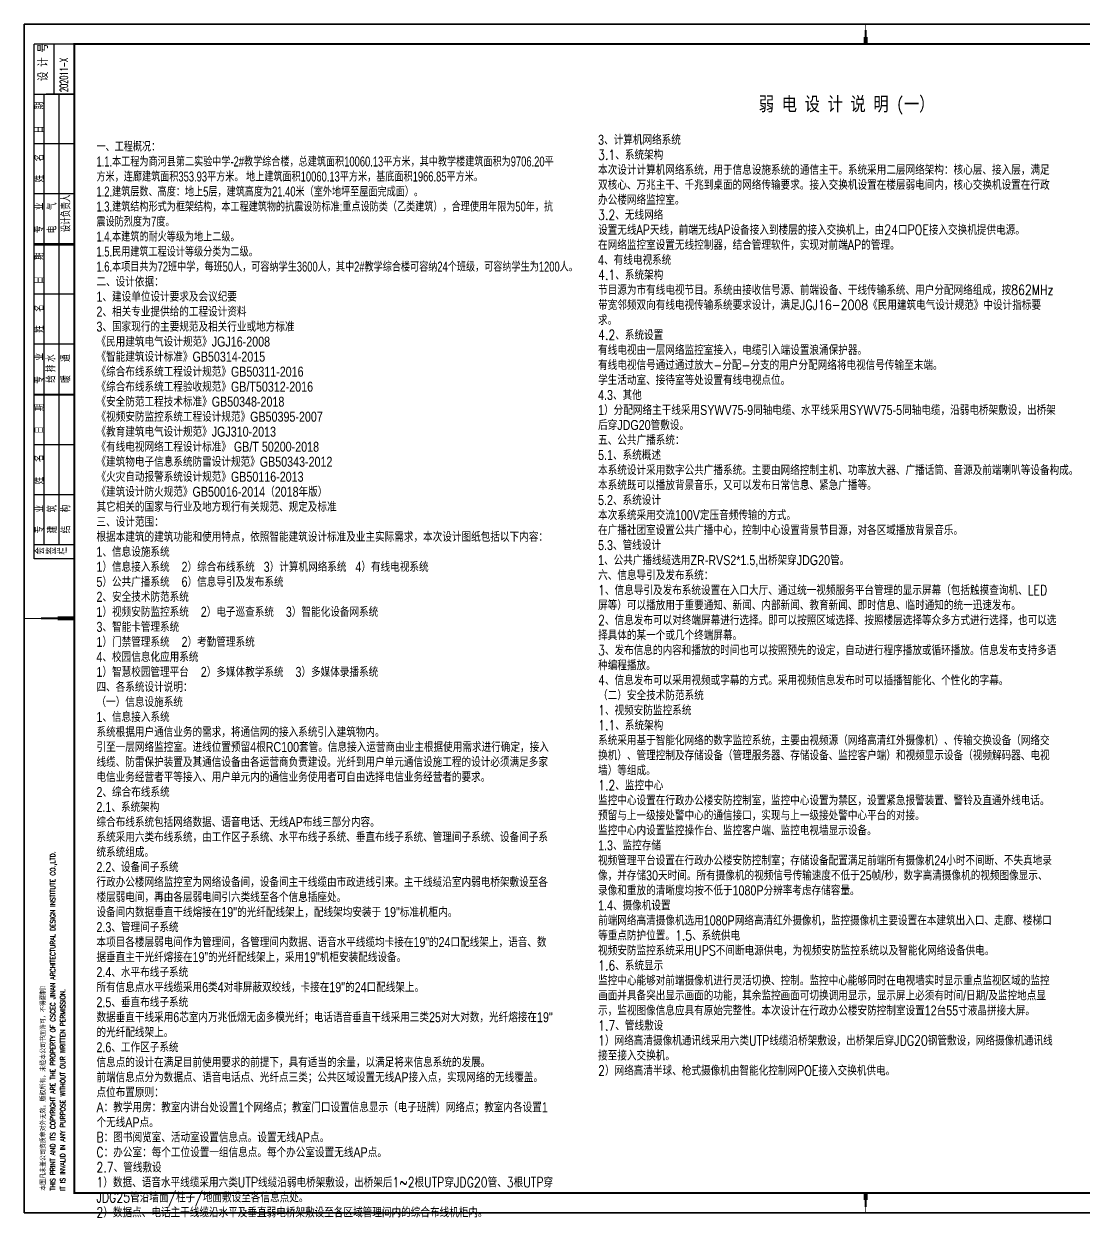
# Model space of a CAD drawing. Extents: x -55438775289 to -98440, y -7665632576 to 9496667396.
# Drawn here: x -664584 to -611600, y -32359 to 27076 of the extents above; entities that cross this region are included whole.
import ezdxf

# ---------------------------------------------------------------- set-up
doc = ezdxf.new("R2010")
doc.units = 0
doc.header["$LTSCALE"] = 1000
doc.layers.add('FRAME', color=7, linetype='CONTINUOUS')
doc.layers.add('sm', color=3, linetype='CONTINUOUS')
doc.styles.add('DQ', font='chmltxt.shx', dxfattribs={"width": 0.7, "bigfont": 'chmlhz.shx'})
doc.styles.add('FRAME-1', font='simhei.ttf')
doc.styles.add('FRAME-3', font='romans.shx', dxfattribs={"width": 0.7, "bigfont": 'hztxt.shx'})
doc.styles.add('黑体', font='simhei.ttf', dxfattribs={"height": 10})

# ---------------------------------------------------------------- blocks, each defined once
blk = doc.blocks.new('a1')
at = {"layer": 'FRAME'}
for p, q in [((32720, 182140), (32720, 184640)), ((34720, 184640), (32720, 184640)), ((33720, 182140), (33720, 184640)), ((32720, 158920), (32720, 182140)), ((32720, 182140), (34720, 182140)), ((33220, 174660), (33220, 182140)), ((34720, 182140), (33320, 182140)), ((33970, 174660), (33970, 182140)), ((34720, 179660), (32720, 179660)), ((34720, 177160), (32720, 177160)), ((34720, 174660), (32720, 174660)), ((32720, 174620), (34720, 174620)), ((34720, 174620), (32720, 174620)), ((33220, 167140), (33220, 174620)), ((33970, 167140), (33970, 174620)), ((34720, 172140), (32720, 172140)), ((34720, 169640), (32720, 169640)), ((34720, 167140), (32720, 167140)), ((34720, 167100), (32720, 167100)), ((33220, 159620), (33220, 167100)), ((33970, 159620), (33970, 167100)), ((34720, 164620), (32720, 164620)), ((34720, 162120), (32720, 162120)), ((34720, 159620), (32720, 159620)), ((34620, 158920), (32720, 158920)), ((34620, 158920), (33220, 158920)), ((34720, 158920), (33570, 158920))]:
    blk.add_line(p, q, dxfattribs=at)
blk.add_lwpolyline([(32220, 126240), (116320, 126240), (116320, 185640), (32220, 185640)], close=True, dxfattribs=at)
for points, const_width in [([(74270, 185640), (74270, 184640)], 35), ([(74270, 184640), (74270, 184990)], 200), ([(74270, 184640), (74270, 185340)], 100), ([(32220, 155940), (34720, 155940)], 35), ([(34720, 155940), (33070, 155940)], 100), ([(34720, 155940), (33895, 155940)], 200), ([(74270, 127240), (74270, 126890)], 200), ([(74270, 127240), (74270, 126540)], 100), ([(74270, 126240), (74270, 127240)], 35)]:
    blk.add_lwpolyline(points, dxfattribs=dict(at, const_width=const_width))
at = {"layer": 'FRAME', "const_width": 100}
blk.add_lwpolyline([(34720, 127240), (115320, 127240), (115320, 184640), (34720, 184640)], close=True, dxfattribs=at)
at = {"layer": 'FRAME'}
for s, height, style, width, p in [('设 计 号', 500, 'FRAME-3', 0.7, (33409, 182793)), ('202011-X', 400, 'FRAME-3', 0.6, (34411, 182245)), ('期', 400, 'FRAME-3', 0.7, (33175, 181378)), ('日', 400, 'FRAME-3', 0.7, (33178, 180182)), ('名', 400, 'FRAME-3', 0.7, (33201, 178779)), ('姓', 400, 'FRAME-3', 0.7, (33189, 177734)), ('业', 400, 'FRAME-3', 0.7, (33183, 176347)), ('气', 400, 'FRAME-3', 0.7, (33836, 176349)), ('设计负责人', 400, 'FRAME-3', 0.7, (34526, 175237)), ('专', 400, 'FRAME-3', 0.7, (33189, 175197)), ('电', 400, 'FRAME-3', 0.7, (33832, 175197)), ('期', 400, 'FRAME-3', 0.7, (33175, 173858)), ('日', 400, 'FRAME-3', 0.7, (33178, 172662)), ('名', 400, 'FRAME-3', 0.7, (33201, 171259)), ('姓', 400, 'FRAME-3', 0.7, (33189, 170214)), ('业', 400, 'FRAME-3', 0.7, (33183, 168827)), ('水', 400, 'FRAME-3', 0.7, (33771, 168760)), ('通', 400, 'FRAME-3', 0.7, (34521, 168760)), ('排', 400, 'FRAME-3', 0.7, (33776, 168245)), ('专', 400, 'FRAME-3', 0.7, (33189, 167677)), ('给', 400, 'FRAME-3', 0.7, (33776, 167717)), ('暖', 400, 'FRAME-3', 0.7, (34526, 167717)), ('期', 400, 'FRAME-3', 0.7, (33200, 166299)), ('日', 400, 'FRAME-3', 0.7, (33203, 165168)), ('名', 400, 'FRAME-3', 0.7, (33194, 163759)), ('姓', 400, 'FRAME-3', 0.7, (33183, 162643)), ('业', 400, 'FRAME-3', 0.7, (33192, 161237)), ('筑', 400, 'FRAME-3', 0.7, (33843, 161240)), ('构', 400, 'FRAME-3', 0.7, (34521, 161240)), ('专', 400, 'FRAME-3', 0.7, (33197, 160192)), ('建', 400, 'FRAME-3', 0.7, (33848, 160192)), ('结', 400, 'FRAME-3', 0.7, (34526, 160197)), ('会', 400, 'FRAME-3', 0.7, (33222, 159136)), ('签', 400, 'FRAME-3', 0.7, (33797, 159136)), ('栏', 400, 'FRAME-3', 0.7, (34361, 159136)), ('THIS PRINT AND ITS COPYRIGHT ARE THE PROPERTY OF CSCEC JINAN ARCHITECTURAL DESIGN INSTITUTE CO.,LTD.', 250, 'FRAME-3', 0.8, (33776, 127344)), ('本图凡未盖公司资质章对外无效。版权所有，未经本公司书面许可，不得翻制！', 250, 'FRAME-1', 0.85, (33276, 127344)), ('IT IS INVALID IN ANY PURPOSE WITHOUT OUR WRITTEN PERMISSION.', 250, 'FRAME-3', 0.8, (34276, 127344))]:
    blk.add_text(s, height=height, rotation=90, dxfattribs=dict(at, style=style, width=width)).set_placement(p)
blk = doc.blocks.new('打印框')
at = {"layer": 'FRAME'}
blk.add_lwpolyline([(-894711, 340006), (-810611, 340006), (-810611, 280606), (-894711, 280606)], close=True, dxfattribs=at)

msp = doc.modelspace()

# ---------------------------------------------------------------- block references
at = {"layer": 'FRAME'}
for name, p in [('a1', (-696786, -158581)), ('打印框', (230145, -312947))]:
    msp.add_blockref(name, p, dxfattribs=at)

# ---------------------------------------------------------------- texts
at = {"layer": 'sm', "style": '黑体', "width": 0.8}
msp.add_text('\u3000弱 电 设 计 说 明 (一） ', height=700, dxfattribs=at).set_placement((-628624, 22724))
msp.add_text('\u3000弱 电 设 计 说 明 (一） ', height=700, dxfattribs=at).set_placement((-628624, 22724))
at = {"layer": 'sm', "char_height": 500, "width": 22838.26, "attachment_point": 1, "line_spacing_factor": 0.9, "style": 'DQ'}
for s, insert in [('{\\W0.8;\\C0;3、计\\Fromans1,hztxt|c134;\\C256;算机网络系统\\P3.1、系统架构\\P本次设计计算机网络系统，用于信息设施系统的通信主干。系统采用二层网络架构：核心层、接入层，满足双核心、万兆主干、千兆到桌面的网络传输要求。接入交换机设置在楼层弱电间内，核心交换机设置在行政办公楼网络监控室。\\P3.2、无线网络\\P设置无线AP天线，前端无线AP设备接入到楼层的接入交换机上，由24口POE接入交换机提供电源。\\P在网络监控室设置无线控制器，结合管理软件，实现对前端AP的管理。\\Fchmltxt,hztxt|c134;\\C0;\\P4、有\\Fromans1,hztxt|c134;\\C256;线电视系统\\P4.1、系统架构\\P节目源为市有线电视节目。系统由接收信号源、前端设备、干线传输系统、用户分配网络组成，按862MHz带宽邻频双向有线电视传输系统要求设计，满足JGJ16-2008《民用建筑电气设计规范》中设计指标要求。\\P4.2、系统设置\\P有线电视由一层网络监控室接入，电缆引入端设置浪涌保护器。\\P有线电视信号通过通过放大-分配-分支的用户分配网络将电视信号传输至末端。\\P\\Fchmltxt,hztxt|c134;学生活动室、接待室等处设置有线电视点位。\\P\\C0;4.3\\C256;、其他\\P1）分配网络主干线采用SYWV75-9同轴电缆、水平线采用SYWV75-5同轴电缆，沿弱电桥架敷设，出桥架后穿JDG20管敷设。\\P\\A1;五、公共广播系统：\\P5.1、\\A0;\\Fbzxw,bzhz|c134;\\H0.99993x;系统概述\\P本系统设计采用数字公共广播系统。主要由网络控制主机、功率放大器、广播话筒、音源及前端喇叭等设备构成。\\P本系统既可以播放背景音乐，又可以发布日常信息、紧急广播等。\\P5.2、系统设计\\P本次系统采用交流100V定压音频传输的方式。\\P在广播社团室设置公共广播中心，控制中心设置背景节目源，对各区域播放背景音乐。\\P5.3、管线设计\\P1、公共广播线缆选用ZR-RVS2*1.5,出桥架穿JDG20管。\\Fchmltxt,hztxt|c134;\\H1.0001x;\\C0;\\P六、信\\A1;\\Fromans1,hztxt|c134;\\C256;息导引及发布系统：\\P1、信息导引及发布系统设置在入口大厅、通过统一视频服务平台管理的显示屏幕（包括触摸查询机、LED屏等）可以播放用于重要通知、新闻、内部新闻、教育新闻、即时信息、临时通知的统一迅速发布。\\P2、信息发布可以对终端屏幕进行选择。即可以按照区域选择、按照楼层选择等众多方式进行选择，也可以选择具体的某一个或几个终端屏幕。\\P3、发布信息的内容和播放的时间也可以按照预先的设定，自动进行程序播放或循环播放。信息发布支持多语种编程播放。\\P\\H0.99997x;4、信息发布可以采用视频或字幕的方式。采用视频信息发布时可以插播智能化、个性化的字幕。\\P\\A0;\\Fchmltxt,hztxt|c134;\\C0;（二）\\Fromans1,hztxt|c134;\\C256;安全技术防范系统\\P1、视频安防监控系统\\P1.1、系统架构\\P系统采用基于智能化网络的数字监控系统，主要由视频源（网络高清红外摄像机）、传输交换设备（网络交换机）、管理控制及存储设备（管理服务器、存储设备、监控客户端）和视频显示设备（视频解码器、电视墙）等组成。\\P1.2、监控中心\\P监控中心设置在行政办公楼\\H0.99997x;安防控制室，监控中心设置为禁区，设置紧急报警装置、警铃及直通外线电话。预留与上一级接处警中心的通信接口，实现与上一级接处警中心平台的对接。\\A1;\\Fchmltxt,hztxt|c134;\\P\\A0;\\Fromans1,hztxt|c134;\\H0.99997x;监控中心内设置监控操作台、监控客户端、监控电视墙显示设备。\\P\\Fchmltxt,hztxt|c134;1.3、监控存储\\P视频管理平台设置在\\Fromans1,hztxt|c134;\\H1.0001x;行政办公楼\\H0.99997x;安防控制室\\Fchmltxt,hztxt|c134;\\H0.99997x;；存储设备配置满足前端所有摄像机24小时不间断、不失真地录像，并存储30天时间。所有摄像机的视频信号传输速度不低于25帧/秒，数字高清摄像机的视频图像显示、录像和重放的清晰度均按不低于1080P分辨率考虑存储容量。\\P1.4、摄像机设置\\P前端网络高清摄像机选用1080P网络高清红外摄像机，监控摄像机主要设置在本建筑出入口、走廊、楼梯口等重点防护位置。\\Fromans1,hztxt|c134;1.5、系统供电\\P视频安防监控系统采用UPS不间断电源供电，为视频安防监控系统以及智能化网络设备供电。\\P1.6、系统显示\\P\\Fbzxw,bzhz|c134;监控中心能够对前端摄像机进行灵活切换、控制。监控中心能够同时在电视墙实时显示重点监视区域的监控画面并具备突出显示画面的功能，其余监控画面可切换调用显示，显示屏上必须有时间/日期/及监控地点显示，监视图像信息应具有原始完整性。本次设计在\\Fromans1,hztxt|c134;\\H1.0001x;行政办公楼\\Fbzxw,bzhz|c134;\\H0.99991x;安防控制室设置12台55寸液晶拼接大屏。\\P\\Fromans1,hztxt|c134;1.7、管线敷设\\P1）网络高清摄像机通讯线采用六类UTP线缆沿桥架敷设，出桥架后穿JDG20钢管敷设，网络摄像机通讯线接至接入交换机。\\P2）网络高清半球、枪式摄像机由智能化控制网POE接入交换机供电。}', (-635889, 21530)), ('一、工程概况：\\P1.1.本工程为商河县第二实验中学-2#教学综合楼，总建筑面积10060.13平方米，其中教学楼建筑面积为9706.20平方米，连廊建筑面积353.93平方米。 地上建筑面积10060.13平方米，基底面积1966.85平方米。 \\P1.2.建筑层数、高度：地上5层，建筑高度为21.40米（室外地坪至屋面完成面）。\\P1.3.建筑结构形式为框架结构，本工程建筑物的抗震设防标准:重点设防类（乙类建筑），合理使用年限为50年，抗震设防烈度为7度。\\P1.4.本建筑的耐火等级为地上二级。\\P1.5.民用建筑工程设计等级分类为二级。\\P1.6.本项目共为72班中学，每班50人，可容纳学生3600人，其中2#教学综合楼可容纳24个班级，可容纳学生为1200人。{\\A1;\\W0.8;\\P二、设计依据：\\P\\A0;1、建设单位设计要求及会议纪要\\P2、相关专业提供给的工程设计资料\\P3、国家现行的主要规范及相关行业或地方标准\\P《民用建筑电气设计规范》JGJ16-2008      \\P《智能建筑设计标准》GB50314-2015 \\P《综合布线系统工程设计规范》GB50311-2016\\P《综合布线系统工程验收规范》GB/T50312-2016\\P《安全防范工程技术标准》GB50348-2018 \\P《视频安防监控系统工程设计规范》GB50395-2007\\P\\C0;《教育建筑电气设计规范》\\C256;JGJ310-2013\\P《有线电视网络工程设计标准》 GB/T 50200-2018\\P《建筑物电子信息系统防雷设计规范》GB50343-2012 \\P《火灾自动报警系统设计规范》GB50116-2013 \\P《建筑设计防火规范》GB50016-2014（2018年版） \\P其它相关的国家与行业及地方现行有关规范、规定及标准\\P\\A1;三、设计范围：\\P\\A0;根据本建筑的建筑功能和使用特点，依照智能建筑设计标准及业主实际需求，本次设计图纸包括以下内容：\\P1、信息设施系统\\P1）信息接入系统    2）综合布线系统   3）计算机网络系统   4）有线电视系统\\P5）公共广播系统    6）信息导引及发布系统\\P2、安全技术防范系统\\P1）视频安防监控系统    2）电子巡查系统    3）智能化设备网系统\\P3、智能卡管理系统\\P1）门禁管理系统    2）考勤管理系统\\P4、校园信息化应用系统\\P1）智慧校园管理平台    2）多媒体教学系统    3）多媒体录播系统\\P\\A1;四、各系统设计说明：\\P\\A0;（一）信息设施系统\\P1、信息接入系统\\P系统根据用户通信业务的需求，将通信网的接入系统引入建筑物内。\\P引至一层网络监控室。进线位置预留4根RC100套管。信息接入运营商由业主根据使用需求进行确定，接入线缆、防雷保护装置及其通信设备由各运营商负责建设。光纤到用户单元通信设施工程的设计必须满足多家电信业务经营者平等接入、用户单元内的通信业务使用者可自由选择电信业务经营者的要求。\\P2、综合布线系统\\P2.1、系统架构\\P综合布线系统包括网络数据、语音电话、无线AP布线三部分内容。\\P系统采用六类布线系统，由工作区子系统、水平布线子系统、垂直布线子系统、管理间子系统、设备间子系统系统组成。\\P2.2、设备间子系统\\P行政办公楼网络监控室为网络设备间，设备间主干线缆由市政进线引来。主干线缆沿室内弱电桥架敷设至各楼层弱电间，再由各层弱电间引六类线至各个信息插座处。\\P设备间内数据垂直干线熔接在19"的光纤配线架上，配线架均安装于 19"标准机柜内。\\P2.3、管理间子系统\\P本项目各楼层弱电间作为管理间，各管理间内数据、语音水平线缆均卡接在19”的24口配线架上，语音、数据垂直主干光纤熔接在19”的光纤配线架上，采用19"机柜安装配线设备。\\P2.4、水平布线子系统\\P所有信息点水平线缆采用6类4对非屏蔽双绞线，卡接在19"的24口配线架上。\\P2.5、垂直布线子系统\\P数据垂直干线采用6芯室内万兆低烟无卤多模光纤；电话语音垂直干线采用三类25对大对数，光纤熔接在19"的光纤配线架上。\\P2.6、工作区子系统\\P信息点的设计在满足目前使用要求的前提下，具有适当的余量，以满足将来信息系统的发展。\\P前端信息点分为数据点、语音电话点、光纤点三类；公共区域设置无线AP接入点，实现网络的无线覆盖。\\P点位布置原则：\\PA：教学用房：教室内讲台处设置1个网络点；教室门口设置信息显示（电子班牌）网络点；教室内各设置1个无线AP点。\\fTimes New Roman|b0|i0|c0|p18;\\P\\Fromans1,hztxt|c134;B\\Fchmltxt,hztxt|c134;：图书阅览室、活动室设置信息点。设置无线AP点。\\fTimes New Roman|b0|i0|c0|p18;\\P\\Fromans1,hztxt|c134;C\\Fchmltxt,hztxt|c134;：办公室：每个工位设置一组信息点。每个办公室设置无线AP点。\\fTimes New Roman|b0|i0|c0|p18;\\P\\Fromans1,hztxt|c134;2.7、管线敷设\\P1）数据、语音水平线缆采用六类UTP线缆沿弱电桥架敷设，出桥架后1~2根UTP穿JDG20管、3根UTP穿JDG25管沿墙面/柱子/地面敷设至各信息点处。\\P2）数据点、电话主干线缆沿水平及垂直弱电桥架敷设至各区域管理间内的综合布线机柜内。}', (-660953, 21195))]:
    msp.add_mtext(s, dxfattribs=dict(at, insert=insert))

doc.saveas('drawing.dxf')
